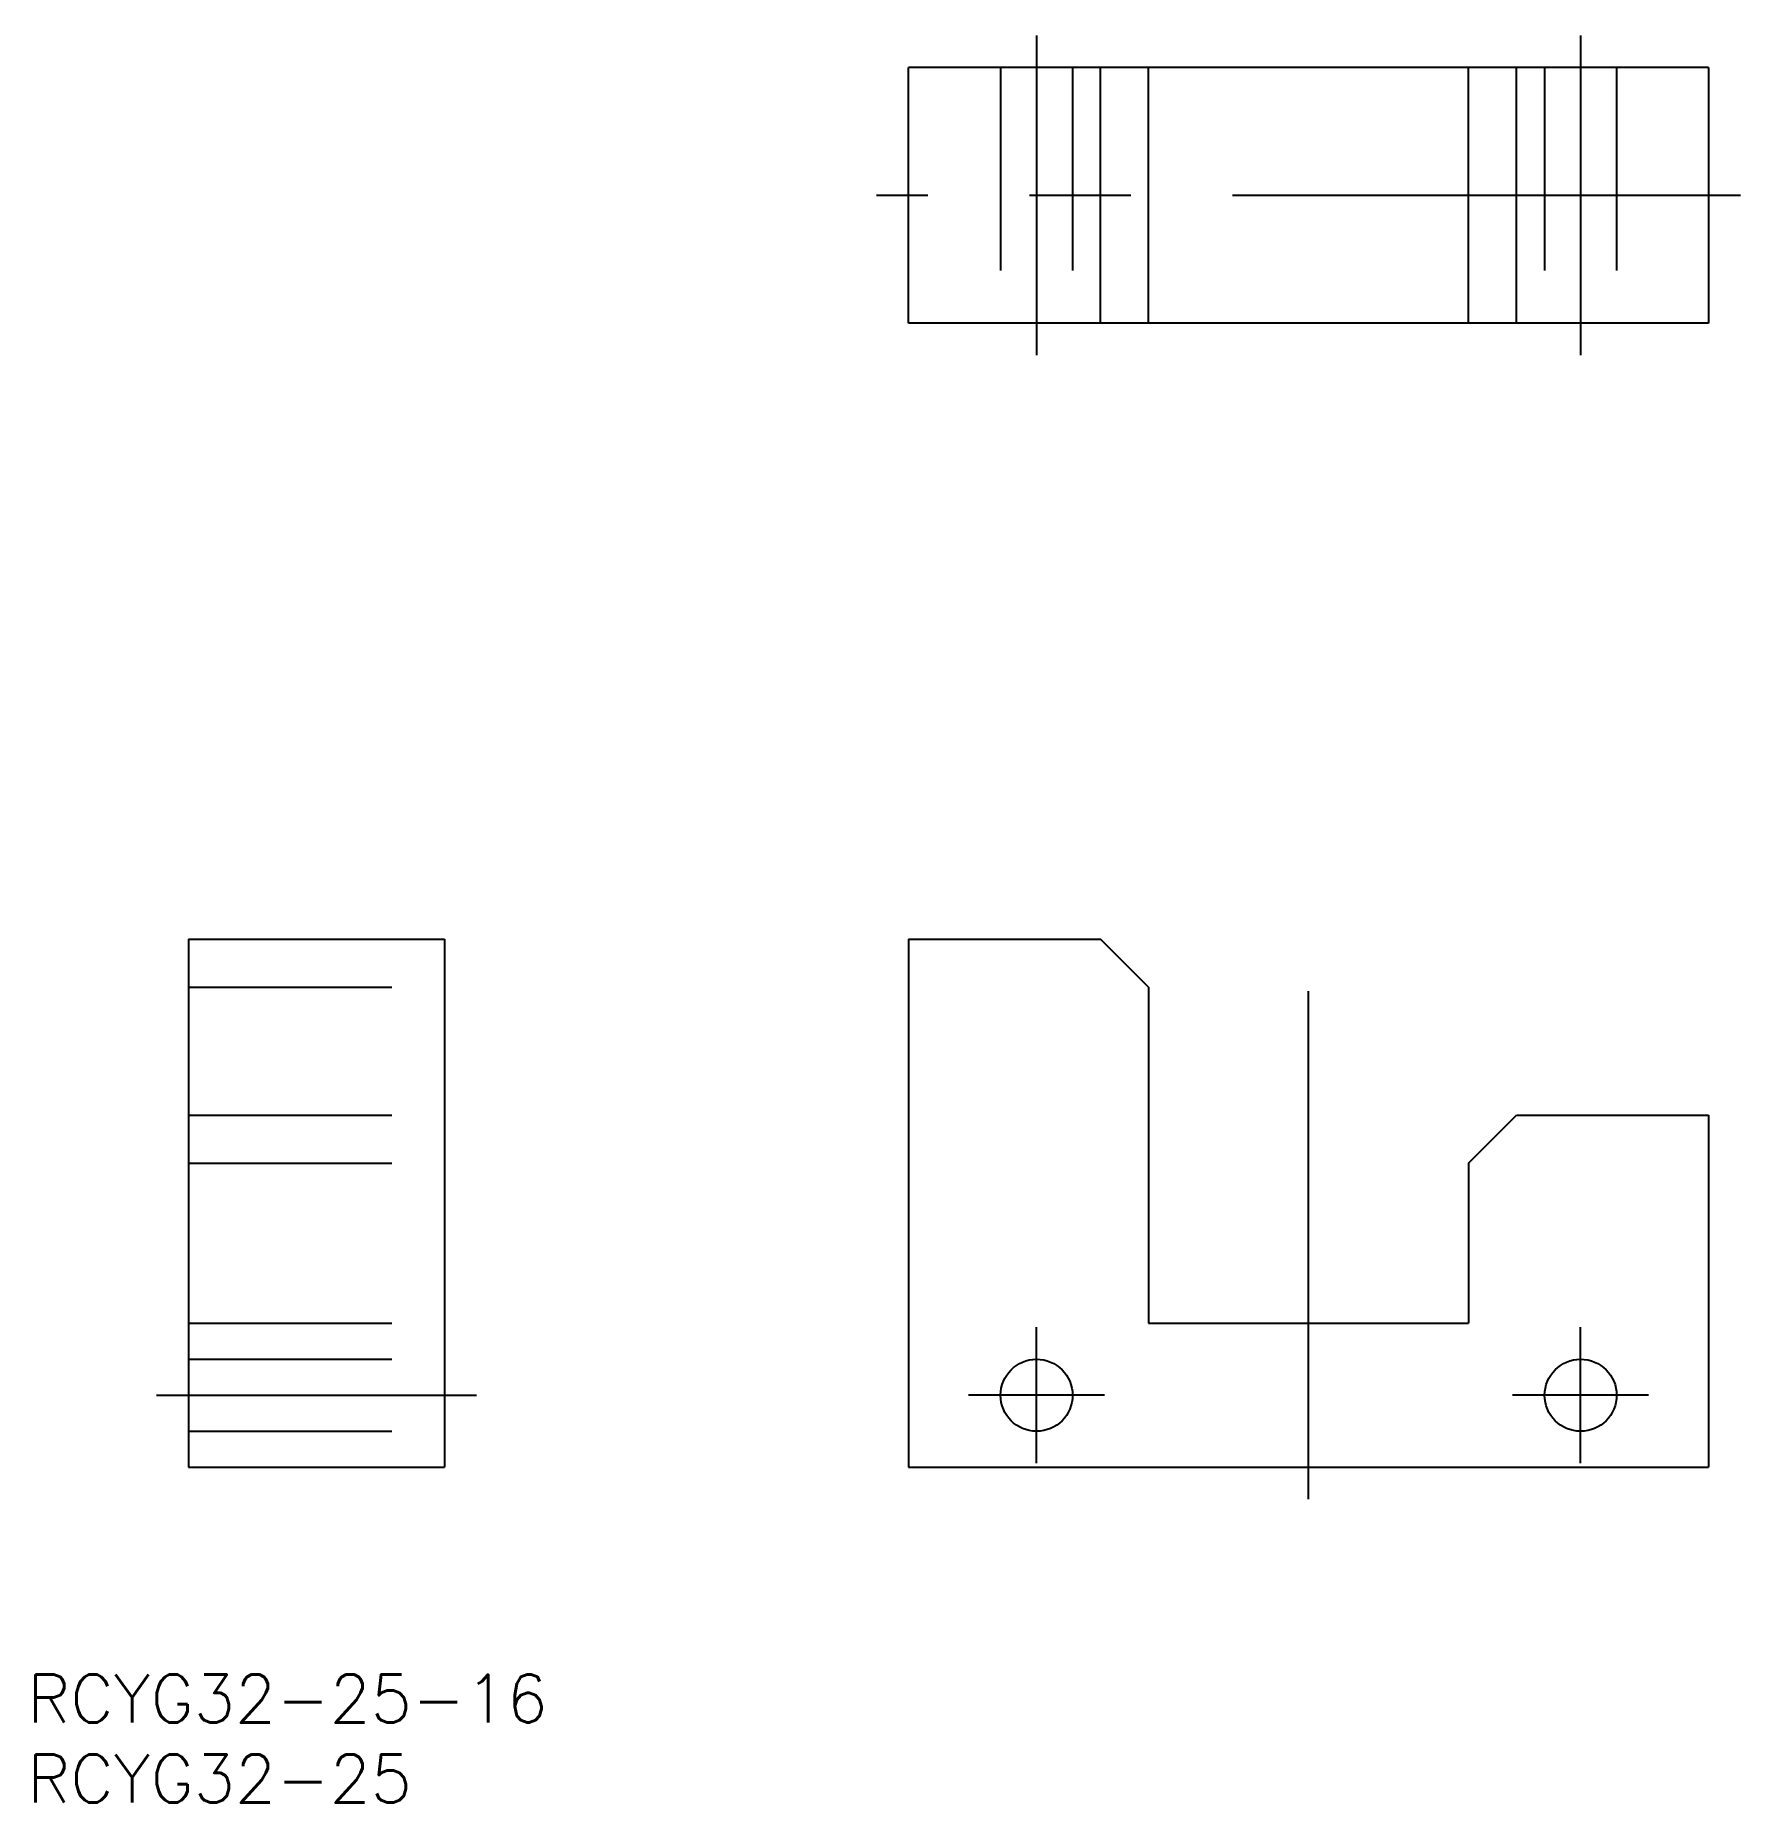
# Model space of a CAD drawing. Extents: x -80 to 27, y -21 to 90.
import ezdxf

# ---------------------------------------------------------------- set-up
doc = ezdxf.new("R2010")
doc.units = 0
doc.linetypes.add('CENTER', pattern=[50.8, 31.75, -6.35, 6.35, -6.35])
doc.linetypes.add('DASHED', pattern=[19.05, 12.7, -6.35])
doc.layers.get('0').update_dxf_attribs({"linetype": 'CONTINUOUS'})
doc.layers.add('CENTER', color=1, linetype='CENTER')
doc.styles.get("Standard").update_dxf_attribs({"font": 'txt.shx', "height": 3, "bigfont": 'bigfont.shx'})

msp = doc.modelspace()

# ---------------------------------------------------------------- linework, layer by layer
at = {"color": 7, "linetype": 'CONTINUOUS'}
for p, q in [((25, 87.5), (-25, 87.5)), ((-25, 71.5), (-25, 87.5)), ((-13, 71.5), (-13, 87.5)), ((-10, 71.5), (-10, 87.5)), ((10, 71.5), (10, 87.5)), ((13, 71.5), (13, 87.5)), ((25, 87.5), (25, 71.5)), ((25, 71.5), (-25, 71.5)), ((-70, 33), (-54, 33)), ((-70, 33), (-70, 0)), ((-54, 33), (-54, 0)), ((-25, 33), (-13, 33)), ((-25, 33), (-25, 0)), ((-10, 30), (-13, 33)), ((-10, 30), (-10, 9)), ((10, 19), (13, 22)), ((13, 22), (25, 22)), ((25, 22), (25, 0)), ((10, 19), (10, 9)), ((-10, 9), (10, 9)), ((-70, 0), (-54, 0)), ((-25, 0), (25, 0))]:
    msp.add_line(p, q, dxfattribs=at)
at = {"color": 3, "linetype": 'DASHED'}
for p, q in [((-19.25, 87.5), (-19.25, 71.5)), ((-14.75, 87.5), (-14.75, 71.5)), ((14.75, 87.5), (14.75, 71.5)), ((19.25, 87.5), (19.25, 71.5)), ((-70, 30), (-54, 30)), ((-70, 22), (-54, 22)), ((-70, 19), (-54, 19)), ((-70, 9), (-54, 9)), ((-70, 6.75), (-54, 6.75)), ((-70, 2.25), (-54, 2.25))]:
    msp.add_line(p, q, dxfattribs=at)
at = {"color": 7, "linetype": 'CONTINUOUS'}
for centre in [(-17, 4.5), (17, 4.5)]:
    msp.add_circle(centre, 2.25, dxfattribs=at)
at = {"layer": 'CENTER', "color": 1, "linetype": 'CENTER'}
for p, q in [((-17, 89.5), (-17, 69.5)), ((17, 89.5), (17, 69.5)), ((27, 79.5), (-27, 79.5)), ((0, -2), (0, 35)), ((-17, 0.25), (-17, 8.75)), ((17, 0.25), (17, 8.75)), ((-72, 4.5), (-52, 4.5)), ((-12.75, 4.5), (-21.25, 4.5)), ((21.25, 4.5), (12.75, 4.5))]:
    msp.add_line(p, q, dxfattribs=at)

# ---------------------------------------------------------------- texts
at = {"color": 7, "linetype": 'CONTINUOUS'}
for s, p in [('RCYG32-25-16', (-80.08, -15.96)), ('RCYG32-25', (-80.08, -20.96))]:
    msp.add_text(s, height=3, dxfattribs=at).set_placement(p)

doc.saveas('drawing.dxf')
